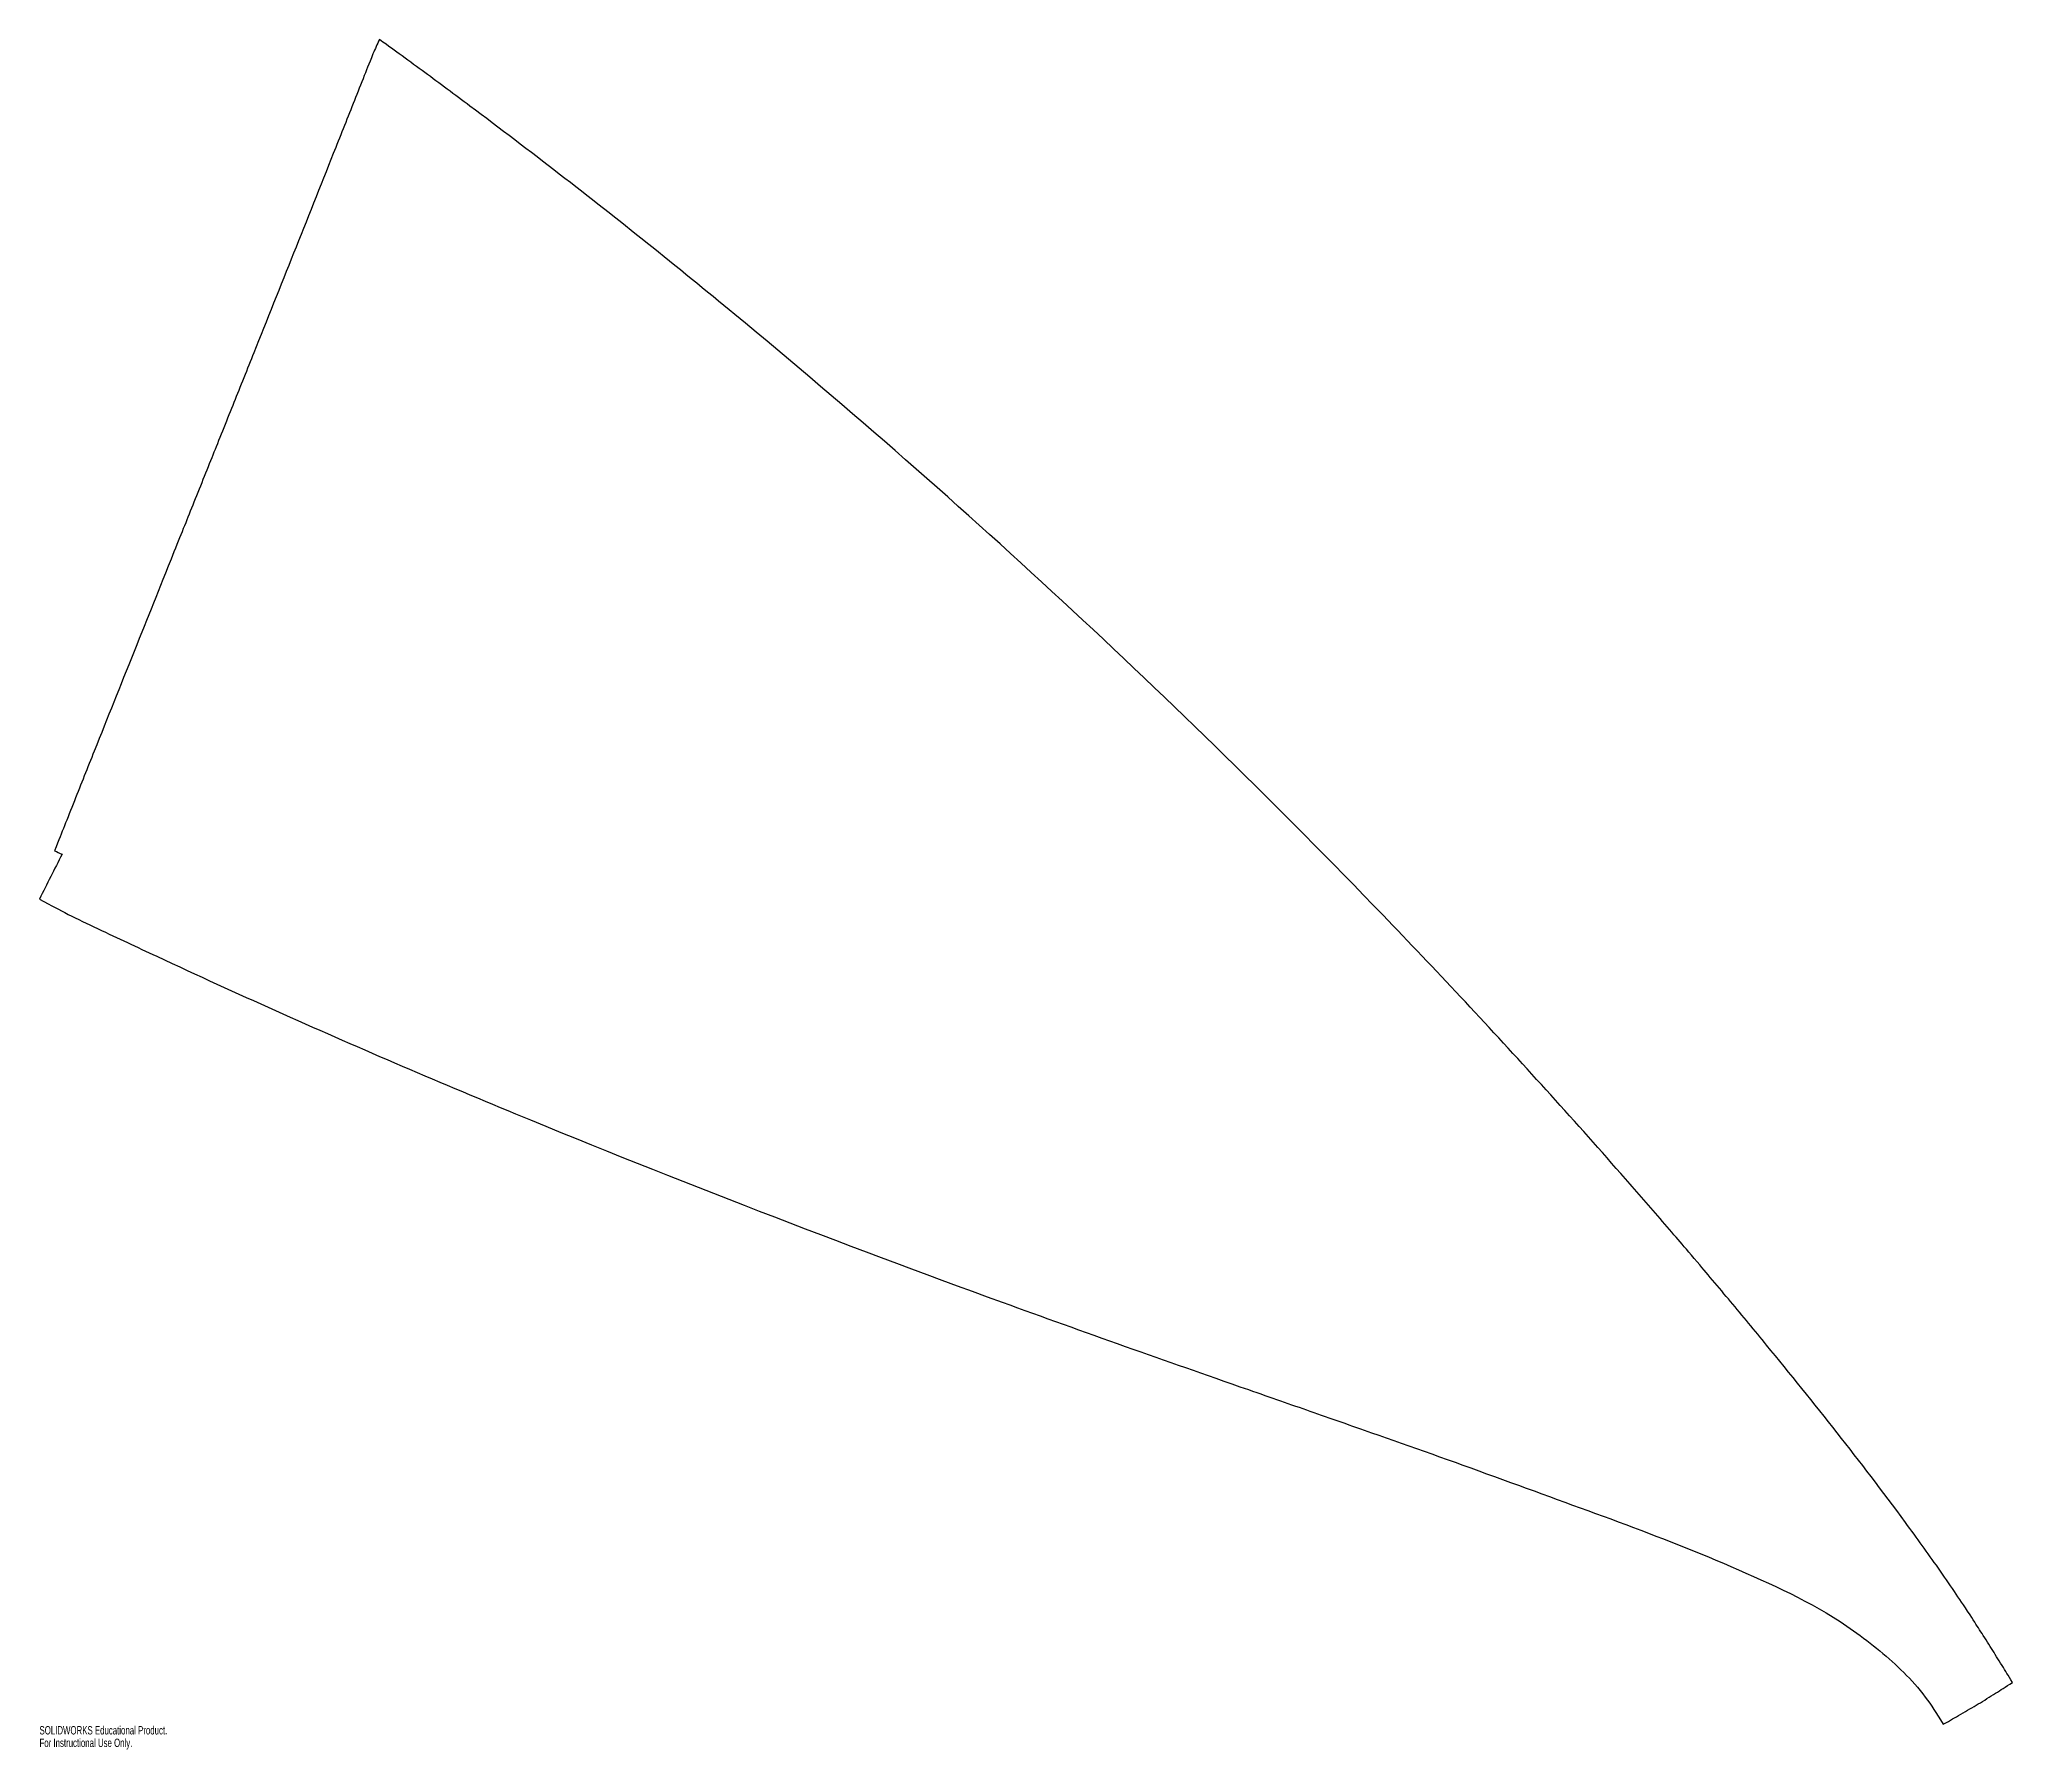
# Model space of a CAD drawing. Header units: inches. Extents: x -59 to -14.2, y 135.5 to 174.4.
import ezdxf

# ---------------------------------------------------------------- set-up
doc = ezdxf.new("R2010")
doc.units = ezdxf.units.IN
doc.header["$MEASUREMENT"] = 0
doc.styles.add('SLDTEXTSTYLE0', font='TXT', dxfattribs={"width": 0.7})

msp = doc.modelspace()

# ---------------------------------------------------------------- linework, layer by layer
at = {"color": 7, "linetype": 'Continuous', "lineweight": 25}
for points in [[(-51.252, 174.352), (-51.301, 174.244), (-51.35, 174.135), (-51.399, 174.027)], [(-58.455, 155.855), (-58.626, 155.517), (-58.797, 155.179), (-58.967, 154.84)], [(-58.624, 155.936), (-58.568, 155.909), (-58.512, 155.882), (-58.455, 155.855)]]:
    msp.add_open_spline(points, degree=3, dxfattribs=at)
for points, knots in [([(-21.409, 146.679), (-21.593, 146.895), (-21.7, 147.02), (-21.946, 147.307), (-22.097, 147.483), (-22.523, 147.975), (-22.799, 148.292), (-23.632, 149.24), (-24.202, 149.88), (-25.915, 151.772), (-27.069, 153.009), (-30.615, 156.701), (-33.029, 159.075), (-38.012, 163.706), (-40.575, 165.955), (-44.494, 169.19), (-45.83, 170.26), (-47.839, 171.815), (-48.52, 172.334), (-49.537, 173.095), (-49.886, 173.354), (-50.39, 173.725), (-50.558, 173.848), (-50.914, 174.107), (-51.022, 174.186), (-51.252, 174.352)], [0, 0, 0, 0, 0.015625, 0.015625, 0.03125, 0.03125, 0.0625, 0.0625, 0.125, 0.125, 0.25, 0.25, 0.5, 0.5, 0.75, 0.75, 0.875, 0.875, 0.9375, 0.9375, 0.96875, 0.96875, 0.984375, 0.984375, 1, 1, 1, 1]), ([(-51.399, 174.027), (-51.499, 173.775), (-51.546, 173.655), (-51.7, 173.267), (-51.774, 173.08), (-51.995, 172.525), (-52.153, 172.127), (-52.587, 171.036), (-52.905, 170.238), (-53.493, 168.765), (-53.814, 167.961), (-54.247, 166.88), (-54.414, 166.461), (-54.696, 165.758), (-54.876, 165.308), (-55.139, 164.652), (-55.309, 164.229), (-55.613, 163.47), (-55.73, 163.179), (-56.282, 161.801), (-56.491, 161.281), (-57.149, 159.638), (-57.417, 158.968), (-57.878, 157.813), (-58.02, 157.456), (-58.252, 156.873), (-58.333, 156.669), (-58.466, 156.334), (-58.524, 156.187), (-58.624, 155.936)], [0, 0, 0, 0, 0.03125, 0.03125, 0.0625, 0.0625, 0.125, 0.125, 0.25, 0.25, 0.375, 0.375, 0.4375, 0.4375, 0.5, 0.5, 0.5625, 0.5625, 0.625, 0.625, 0.75, 0.75, 0.875, 0.875, 0.9375, 0.9375, 0.96875, 0.96875, 1, 1, 1, 1]), ([(-58.967, 154.84), (-58.678, 154.683), (-58.523, 154.599), (-58.104, 154.385), (-57.889, 154.282), (-57.163, 153.941), (-56.775, 153.758), (-55.367, 153.102), (-54.505, 152.709), (-51.822, 151.507), (-50.002, 150.726), (-44.495, 148.449), (-40.757, 147.015), (-36.204, 145.355), (-35.28, 145.023), (-33.372, 144.347), (-32.559, 144.063), (-31.016, 143.524), (-30.572, 143.369), (-29.691, 143.061), (-29.175, 142.88), (-27.85, 142.414), (-26.908, 142.084), (-24.011, 141.02), (-22.232, 140.408), (-19.495, 139.218), (-18.607, 138.808), (-17.387, 137.94), (-16.995, 137.616), (-16.486, 137.114), (-16.316, 136.928), (-16.017, 136.524), (-15.933, 136.387), (-15.759, 136.107)], [0, 0, 0, 0, 0.015625, 0.015625, 0.03125, 0.03125, 0.0625, 0.0625, 0.125, 0.125, 0.25, 0.25, 0.5, 0.5, 0.5625, 0.5625, 0.625, 0.625, 0.65625, 0.65625, 0.6875, 0.6875, 0.75, 0.75, 0.875, 0.875, 0.9375, 0.9375, 0.96875, 0.96875, 0.984375, 0.984375, 1, 1, 1, 1]), ([(-15.151, 138.591), (-15.309, 138.827), (-15.393, 138.954), (-15.62, 139.291), (-15.745, 139.471), (-16.118, 140.005), (-16.349, 140.323), (-17.152, 141.416), (-17.641, 142.055), (-18.69, 143.39), (-19.239, 144.069), (-20.034, 145.039), (-20.319, 145.383), (-20.718, 145.86), (-20.854, 146.022), (-21.139, 146.36), (-21.226, 146.462), (-21.409, 146.679)], [0, 0, 0, 0, 0.0625, 0.0625, 0.125, 0.125, 0.25, 0.25, 0.5, 0.5, 0.75, 0.75, 0.875, 0.875, 0.9375, 0.9375, 1, 1, 1, 1]), ([(-14.187, 137.058), (-14.292, 137.229), (-14.34, 137.306), (-14.51, 137.58), (-14.588, 137.705), (-14.741, 137.949), (-14.835, 138.096), (-14.98, 138.322), (-15.043, 138.421), (-15.151, 138.591)], [0, 0, 0, 0, 0.25, 0.25, 0.5, 0.5, 0.75, 0.75, 1, 1, 1, 1]), ([(-15.759, 136.107), (-15.582, 136.208), (-15.502, 136.253), (-15.219, 136.417), (-15.089, 136.493), (-14.84, 136.644), (-14.697, 136.733), (-14.451, 136.889), (-14.359, 136.948), (-14.187, 137.058)], [0, 0, 0, 0, 0.25, 0.25, 0.5, 0.5, 0.75, 0.75, 1, 1, 1, 1])]:
    msp.add_open_spline(points, degree=3, knots=knots, dxfattribs=at)

# ---------------------------------------------------------------- texts
at = {"color": 7, "linetype": 'Continuous', "char_height": 0.1903, "attachment_point": 1, "style": 'SLDTEXTSTYLE0'}
for s, insert in [('SOLIDWORKS Educational Product.', (-58.967, 136.066)), ('For Instructional Use Only.', (-58.967, 135.781))]:
    msp.add_mtext(s, dxfattribs=dict(at, insert=insert))

doc.saveas('drawing.dxf')
